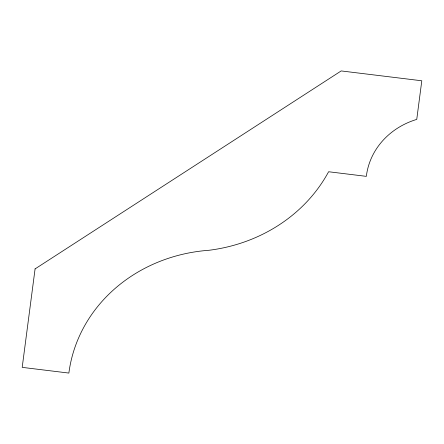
<?xml version="1.0" encoding="UTF-8"?>
<svg xmlns="http://www.w3.org/2000/svg" width="444" height="444" viewBox="0 0 444 444"><rect width="100%" height="100%" fill="white"/><g stroke="black" fill="none" stroke-linecap="round" stroke-linejoin="round"><path stroke-width="0.67" d="M35.082 268.903L22.2 367.366L68.87 373.071A155.911 141.986 4.6 0 1 209.13 250.261A160.023 145.732 4.6 0 0 328.604 171.745L366.339 176.357A75.619 68.864 4.6 0 1 416.75 119.397L421.8 80.786L341.186 70.929L35.082 268.903"/></g></svg>
